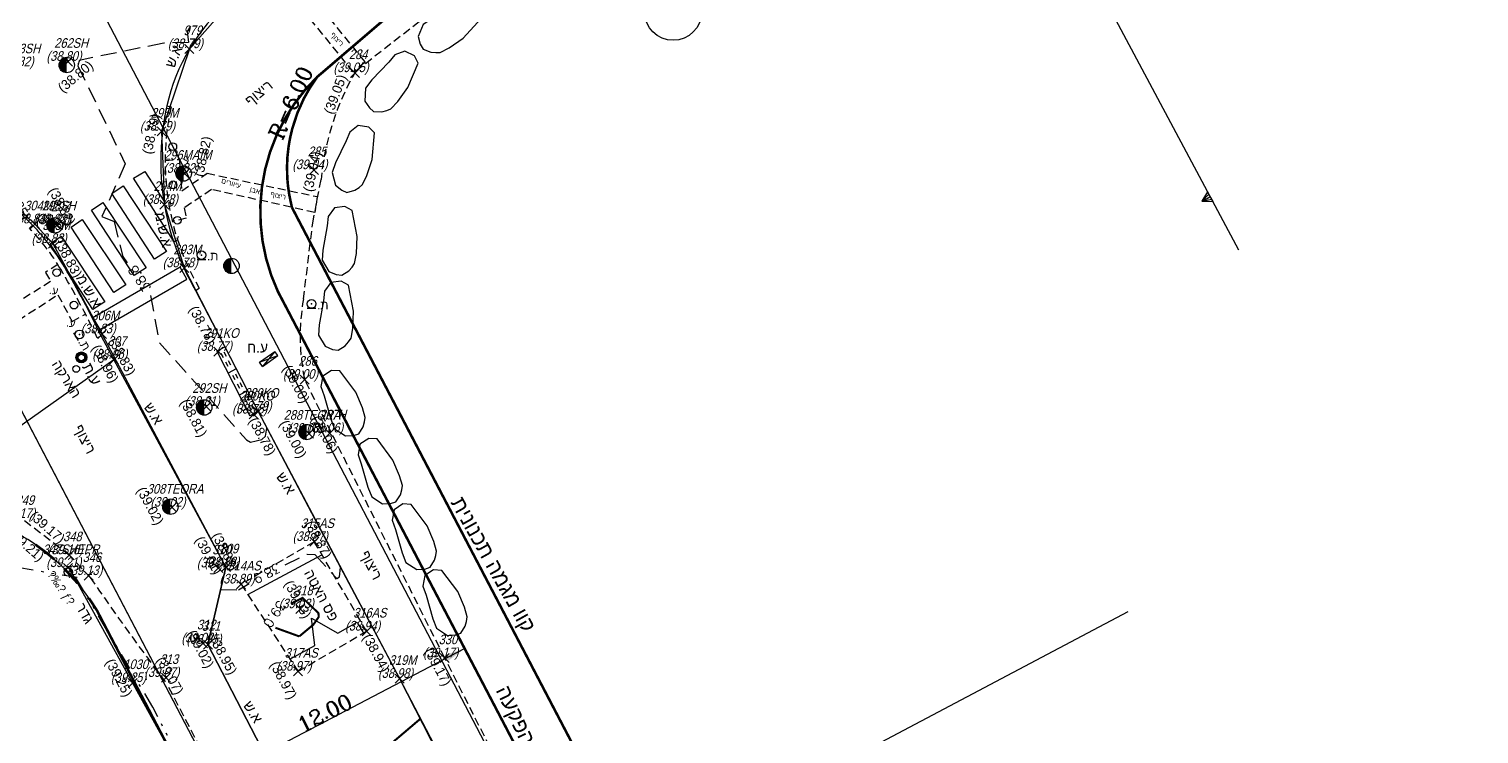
# Model space of a CAD drawing. Extents: x 190024 to 190266, y 665223 to 665488.
# Drawn here: x 190141.2 to 190197.6, y 665346.8 to 665374.3 of the extents above; entities that cross this region are included whole.
import ezdxf
from ezdxf.enums import TextEntityAlignment as Align

# ---------------------------------------------------------------- set-up
doc = ezdxf.new("R2010")
doc.units = 0
doc.header["$LTSCALE"] = 1.25
for name, pattern in [('dash2', [4, 2, -2]), ('DASHED', [0.75, 0.5, -0.25]), ('DIVIDE', [1.25, 0.5, -0.25, 0, -0.25, 0, -0.25]), ('HIDDEN', [0.375, 0.25, -0.125])]:
    doc.linetypes.add(name, pattern=pattern)
for name, color, linetype in [('C1603_0', 210, 'Continuous'), ('C1660', 90, 'Continuous'), ('CTEXT', 1, 'Continuous'), ('CTR', 7, 'Continuous'), ('CTRINDEX', 1, 'Continuous'), ('DIS104', 7, 'Continuous'), ('KAV HFKAA', 170, 'Continuous'), ('M2204', 9, 'Continuous'), ('M2404', 1, 'HIDDEN'), ('M2519', 254, 'Continuous'), ('M2812', 7, 'Continuous'), ('M4402', 101, 'Continuous'), ('M4610', 170, 'Continuous'), ('M4804', 4, 'Continuous'), ('M4903', 70, 'Continuous'), ('M5232', 7, 'Continuous'), ('M6251', 1, 'Continuous'), ('PNT', 1, 'Continuous'), ('PNTDESC', 3, 'Continuous'), ('PNTELEV', 5, 'Continuous'), ('PNTNO', 7, 'Continuous'), ('PT_PNTSNO', 7, 'Continuous')]:
    doc.layers.add(name, color=color, linetype=linetype)
for name, color, linetype, lineweight in [('M1000', 7, 'Continuous', 35), ('M1502', 1, 'Continuous', 20), ('M2417', 70, 'HIDDEN', 25), ('M2442', 2, 'Continuous', 25), ('M2603', 100, 'Continuous', 25)]:
    doc.layers.add(name, color=color, linetype=linetype, lineweight=lineweight)
doc.styles.add('HANIT_TEXT', font='hebtxt')
doc.styles.add('hebtxt', font='hebtxt')
doc.styles.add('ROMANC', font='romanc.shx')
doc.styles.get("Standard").update_dxf_attribs({"font": 'hebtxt.shx'})

# ---------------------------------------------------------------- blocks, each defined once
blk = doc.blocks.new('SPT10')
at = {"color": 0, "linetype": 'Continuous'}
for p, q in [((-0.35, -0.35), (0.35, 0.35)), ((0.35, -0.35), (-0.35, 0.35))]:
    blk.add_line(p, q, dxfattribs=at)
blk = doc.blocks.new('SRVPNO0')
at = {"layer": 'PNTDESC', "oblique": 15, "width": 0.86}
blk.add_attdef('DESC2', text='', height=1, dxfattribs=at).set_placement((-2.49, -0.81), align=Align.MIDDLE_LEFT)
at = {"layer": 'PNTELEV', "oblique": 15, "width": 0.86}
blk.add_attdef('ELEV2', (-2.24, 0.08), '', height=1, dxfattribs=at)
at = {"layer": 'PNTNO', "oblique": 15, "width": 0.86}
blk.add_attdef('PT#', text='', height=1, dxfattribs=at).set_placement((0.32, 1.43), align=Align.CENTER)
blk = doc.blocks.new('M4610_E')
at = {"ltscale": 0.05}
blk.add_lwpolyline([(0.07, 0.07), (-0.35, -0.35)], dxfattribs=at)
blk.add_lwpolyline([(-0.07, 0.21), (0.35, 0.35), (0.21, -0.07)], close=True, dxfattribs=at)
blk.add_circle((0, 0), 0.5, dxfattribs=at)
at = {"style": 'HANIT_TEXT'}
for tag, p in [('NAME', (0, -1)), ('HEIGHT', (0, -2.5))]:
    blk.add_attdef(tag, text='', height=1, dxfattribs=at).set_placement(p, align=Align.TOP_CENTER)
blk.add_attdef('DESC', text='', height=1, dxfattribs=at).set_placement((-1, -4), align=Align.TOP_RIGHT)
blk.add_attdef('MARK', text='', height=1, dxfattribs=at).set_placement((0, -4), align=Align.TOP_LEFT)
at = {"style": 'HANIT_TEXT', "flags": 1}
blk.add_attdef('OWNER', text='', height=1, dxfattribs=at).set_placement((0, -5.5), align=Align.TOP_CENTER)
blk = doc.blocks.new('C1650_PLT')
for p, q in [((-0.04, 1.34), (-0.45, 0.05)), ((0, 1.41), (0, 0.06)), ((0.04, 1.32), (0.42, 0.06))]:
    blk.add_line(p, q)
blk.add_lwpolyline([(0.87, 0), (0, 1.5), (-0.87, 0)], close=True)
blk = doc.blocks.new('SPT67')
at = {"linetype": 'ByBlock'}
blk.add_hatch(color=0, dxfattribs=at).paths.add_polyline_path([(0.2, 0), (-0.2, 0, 1)])
at = {"color": 0, "linetype": 'Continuous'}
blk.add_circle((0, 0), 0.2, dxfattribs=at)
blk = doc.blocks.new('M2442_E')
blk.add_line((-0.5, -0.5), (0.5, -0.5))
blk.add_circle((0, 0), 0.5)
blk.add_point((0, 0))
at = {"style": 'hebtxt'}
for tag, p in [('NAME', (0, -1)), ('HEIGHT', (0, -2.5))]:
    blk.add_attdef(tag, text='', height=1, dxfattribs=at).set_placement(p, align=Align.TOP_CENTER)
blk.add_attdef('DESC', text='', height=1, dxfattribs=at).set_placement((-1, -4), align=Align.TOP_RIGHT)
blk.add_attdef('MARK', text='', height=1, dxfattribs=at).set_placement((0, -4), align=Align.TOP_LEFT)
blk = doc.blocks.new('M5232_E')
blk.add_circle((0, 0), 0.8)
at = {"style": 'HANIT_TEXT'}
blk.add_attdef('NAME', text='', height=1.6, dxfattribs=at).set_placement((0, 0.5), align=Align.BOTTOM_CENTER)
for tag, p in [('HEIGHT', (0, -1)), ('MARK', (0, -3))]:
    blk.add_attdef(tag, text='', height=1.6, dxfattribs=at).set_placement(p, align=Align.TOP_CENTER)
blk = doc.blocks.new('M4402_E')
for radius in [0.5, 0.45, 0.4, 0.35, 0.3]:
    blk.add_circle((0, 0), radius)
at = {"style": 'hebtxt'}
for tag, p in [('NAME', (0, -1)), ('HEIGHT', (0, -2.5))]:
    blk.add_attdef(tag, text='', height=1, dxfattribs=at).set_placement(p, align=Align.TOP_CENTER)
blk.add_attdef('DESC', text='', height=1, dxfattribs=at).set_placement((-1, -4), align=Align.TOP_RIGHT)
blk.add_attdef('MARK', text='', height=1, dxfattribs=at).set_placement((0, -4), align=Align.TOP_LEFT)
at = {"style": 'hebtxt', "flags": 1}
for tag, p in [('OWNER', (0, -5.5)), ('TYPE', (0, -7))]:
    blk.add_attdef(tag, text='', height=1, dxfattribs=at).set_placement(p, align=Align.TOP_CENTER)

msp = doc.modelspace()

# ---------------------------------------------------------------- linework, layer by layer
at = {"layer": 'C1603_0'}
msp.add_line((190140.061, 665360.966), (190155.886, 665330.713), dxfattribs=at)
for points in [[(190179.09, 665382.85), (190188.26, 665365.69)], [(190147.492, 665344.603), (190158.125, 665350.166)]]:
    msp.add_lwpolyline(points, dxfattribs=at)
at = {"layer": 'C1603_0', "flags": 128}
for points in [[(190194.914, 665277.68), (190143.17, 665376.598)], [(190186.08, 665272.993), (190135.373, 665369.929)], [(190162.251, 665340.12), (190183.963, 665351.607)]]:
    msp.add_lwpolyline(points, dxfattribs=at)
at = {"layer": 'C1603_0'}
msp.add_circle((190166.244, 665374.953), 1.11, dxfattribs=at)
msp.add_arc((190136.627, 665347.344), 8.371, 30.9552, 125.5655, dxfattribs=at)
msp.add_solid([(190157.478, 665349.677), (190157.354, 665349.913), (190158.125, 665350.166)], dxfattribs=at)
at = {"layer": 'CTR', "linetype": 'DASHED'}
for points, elevation in [([(190148.687, 665376.304), (190147.926, 665375.207), (190147.327, 665374.181), (190147.37, 665373.764), (190146.407, 665373.734), (190143.111, 665373.06), (190143.068, 665372.853), (190144.912, 665369.032), (190144.001, 665366.982), (190144.473, 665366.787), (190144.811, 665365.422), (190144.99, 665365.187)], 38.8), ([(190145.888, 665363.909), (190146.242, 665362.071), (190149.637, 665358.287), (190149.781, 665358.205), (190150.228, 665358.302), (190150.377, 665358.432), (190150.424, 665358.742)], 38.8), ([(190151.131, 665353.425), (190151.995, 665353.834), (190152.296, 665353.825), (190153.151, 665352.887), (190153.253, 665352.952), (190153.294, 665353.326)], 38.9), ([(190148.625, 665352.462), (190149.319, 665352.447), (190149.735, 665352.701)], 38.9)]:
    msp.add_lwpolyline(points, dxfattribs=dict(at, elevation=elevation))
at = {"layer": 'CTRINDEX', "const_width": 0.08, "elevation": 39}
for points in [[(190151.686, 665350.639), (190152.234, 665351.095), (190152.439, 665351.39), (190152.433, 665351.546), (190151.815, 665352.137), (190151.386, 665351.925)], [(190150.757, 665350.975), (190151.686, 665350.639)], [(190153.797, 665345.219), (190156.407, 665347.436)]]:
    msp.add_lwpolyline(points, dxfattribs=at)
at = {"layer": 'DIS104'}
for points in [[(190136.383, 665355.694, 39.25), (190144.466, 665361.414, 38.96)], [(190158.985, 665323.818, 39.461), (190142.707, 665353.34, 39.208)]]:
    msp.add_polyline3d(points, dxfattribs=at)
at = {"layer": 'KAV HFKAA', "linetype": 'dash2', "const_width": 0.1}
for points in [[(190152.387, 665372.421), (190174.544, 665391.372)], [(190142.145, 665353.639), (190142.145, 665353.639), (190141.847, 665353.889), (190141.418, 665354.209)], [(190143.057, 665352.704), (190142.526, 665353.284)], [(190143.806, 665351.65), (190143.499, 665352.124)]]:
    msp.add_lwpolyline(points, dxfattribs=at)
msp.add_lwpolyline([(190152.387, 665372.421, 0.345868), (190151.187, 665363.429)], format="xyb", dxfattribs=at)
at = {"layer": 'KAV HFKAA', "linetype": 'dash2'}
for points in [[(190152.387, 665372.421, 0.1, 0.1, 0), (190152.1, 665371.996, 0.1, 0.1, 0), (190151.862, 665371.573, 0.1, 0.1, 0), (190151.614, 665371.018, 0.1, 0.1, 0), (190151.415, 665370.41, 0.1, 0.1, 0), (190151.33, 665370.051, 0.1, 0.1, 0), (190151.271, 665369.718, 0.1, 0.1, 0), (190151.225, 665369.302, 0.1, 0.1, 0), (190151.209, 665368.931, 0.1, 0.1, 0), (190151.219, 665368.482, 0.1, 0.1, 0), (190151.246, 665368.18, 0.1, 0.1, 0), (190151.293, 665367.843, 0.1, 0.1, 0), (190151.398, 665367.341, 0, 0, 0)], [(190197.572, 665279.07, 0.1, 0.1, 0), (190151.398, 665367.341, 0, 0, 0)], [(190195.8, 665278.143, 0.1, 0.1, 0), (190150.838, 665364.097, 0, 0, 0)], [(190185.167, 665272.581, 0.1, 0.1, 0), (190143.806, 665351.65, 0, 0, 0)]]:
    msp.add_lwpolyline(points, format="xyseb", dxfattribs=at)
msp.add_arc((190157.208, 665368.85), 6, 143.4664, 194.6882, dxfattribs=at)
at = {"layer": 'M2204', "linetype": 'Continuous'}
for points in [[(190146.53, 665371.293), (190146.695, 665371.256)], [(190140.185, 665367.735), (190141.298, 665366.647)], [(190141.175, 665366.528), (190141.298, 665366.647)], [(190147.646, 665364.105), (190147.793, 665364.191)], [(190147.646, 665364.105), (190148.791, 665361.906)], [(190143.814, 665362.267), (190143.967, 665362.34)], [(190148.827, 665353.334), (190144.466, 665361.414), (190143.967, 665362.34)], [(190150.079, 665359.392), (190152.298, 665355.202), (190155.591, 665348.994), (190159.237, 665341.857)], [(190148.827, 665353.334), (190148.129, 665350.32), (190155.263, 665336.549), (190161.025, 665325.622), (190164.853, 665317.945)]]:
    msp.add_lwpolyline(points, dxfattribs=at)
for centre, radius, start, end in [((190153.941, 665369.629), 7.596, 131.2269, 167.3473), ((190156.256, 665369.123), 9.966, 167.4248, 210.2342), ((190134.968, 665360.516), 8.812, 30.7504, 44.0848), ((190112.862, 665347.511), 34.46, 25.4886, 30.5401)]:
    msp.add_arc(centre, radius, start, end, dxfattribs=at)
at = {"layer": 'M2404'}
for centre, radius, start, end in [((190156.256, 665369.123), 9.796, 167.4248, 210.2342), ((190134.968, 665360.516), 8.642, 30.7504, 44.0848), ((190112.862, 665347.511), 34.29, 25.4886, 30.5401)]:
    msp.add_arc(centre, radius, start, end, dxfattribs=at)
at = {"layer": 'M2417', "linetype": 'HIDDEN'}
for points in [[(190153.891, 665372.658), (190158.642, 665376.357), (190174.312, 665388.575)], [(190152.771, 665378.401), (190153.102, 665378.007), (190151.377, 665376.525), (190154.249, 665372.989), (190153.787, 665372.615), (190150.918, 665376.135), (190150.665, 665375.925), (190150.319, 665376.337)], [(190146.461, 665369.164), (190147.019, 665369.204), (190147.033, 665368.919)], [(190147.068, 665368.383), (190147.116, 665367.982), (190148.098, 665368.671), (190152.389, 665367.759), (190152.286, 665367.144), (190148.273, 665368.035), (190147.208, 665367.318), (190147.284, 665366.923), (190146.743, 665366.79)], [(190151.848, 665363.774), (190152.21, 665366.734), (190152.533, 665368.419)], [(190142.285, 665365.113), (190141.801, 665364.811), (190142.005, 665364.458), (190140.223, 665363.337), (190138.734, 665355.73), (190139.314, 665355.613), (190140.752, 665362.954), (190142.288, 665363.936), (190142.845, 665362.897), (190143.359, 665363.185)], [(190161.439, 665341.741), (190157.352, 665349.797), (190151.891, 665360.639)], [(190143.549, 665352.929), (190142.728, 665353.805), (190140.878, 665355.22)], [(190154.31, 665350.836), (190152.269, 665354.322), (190149.42, 665352.669), (190151.636, 665349.275), (190154.308, 665350.839)], [(190159.074, 665324.36), (190153.465, 665335.48), (190146.553, 665348.762)]]:
    msp.add_lwpolyline(points, dxfattribs=at)
for centre, radius, start, end in [((190162.933, 665367.425), 10.448, 149.9436, 174.5396), ((190147.184, 665368.659), 0.3, 120.1656, 247.2237), ((190160.197, 665362.321), 8.475, 170.1275, 191.4493), ((190232.519, 665413.906), 107.861, 214.42548, 217.15446)]:
    msp.add_arc(centre, radius, start, end, dxfattribs=at)
at = {"layer": 'M2519'}
for points in [[(190146.782, 665366.033), (190145.237, 665368.476), (190145.673, 665368.74), (190146.409, 665367.594)], [(190144.387, 665367.879), (190144.823, 665368.175), (190146.514, 665365.625), (190146.045, 665365.325), (190144.387, 665367.879)], [(190143.596, 665367.236), (190144.033, 665367.533), (190145.723, 665364.983), (190145.254, 665364.683), (190143.596, 665367.236)], [(190142.802, 665366.573), (190143.238, 665366.869), (190144.929, 665364.32), (190144.46, 665364.02), (190142.802, 665366.573)], [(190141.984, 665365.922), (190142.42, 665366.218), (190144.111, 665363.669), (190143.642, 665363.369), (190141.984, 665365.922)], [(190143.642, 665363.044), (190143.925, 665362.591), (190147.308, 665364.546), (190147.044, 665365.009), (190143.642, 665363.044)], [(190149.682, 665352.267), (190152.564, 665353.818)], [(190151.322, 665349.755), (190152.297, 665350.289), (190152.163, 665351.343), (190153.189, 665350.766), (190153.943, 665351.191), (190154.189, 665350.77)]]:
    msp.add_lwpolyline(points, dxfattribs=at)
at = {"layer": 'M2603', "linetype": 'DIVIDE', "flags": 128}
for points in [[(190137.287, 665354.158), (190140.097, 665353.432), (190143.031, 665352.94)], [(190145.986, 665347.878), (190142.972, 665352.95)], [(190148.582, 665342.804), (190145.986, 665347.878)]]:
    msp.add_lwpolyline(points, dxfattribs=at)
at = {"layer": 'M2812'}
for points in [[(190157.173, 665373.374), (190157.523, 665373.554), (190158.069, 665373.932), (190158.762, 665374.696), (190158.722, 665375.018), (190158.429, 665375.312), (190158.018, 665375.303), (190157.693, 665375.112), (190156.848, 665374.678), (190156.511, 665374.462), (190156.321, 665373.992), (190156.398, 665373.688), (190156.508, 665373.5), (190156.807, 665373.381), (190157.001, 665373.367)], [(190155.252, 665371.178), (190155.523, 665371.463), (190155.913, 665372), (190156.315, 665372.95), (190156.171, 665373.24), (190155.798, 665373.421), (190155.413, 665373.277), (190155.169, 665372.99), (190154.514, 665372.301), (190154.267, 665371.986), (190154.244, 665371.48), (190154.416, 665371.218), (190154.582, 665371.077), (190154.903, 665371.063), (190155.091, 665371.114)], [(190154.147, 665368.224), (190154.318, 665368.578), (190154.526, 665369.208), (190154.619, 665370.236), (190154.393, 665370.468), (190153.983, 665370.527), (190153.66, 665370.272), (190153.515, 665369.924), (190153.102, 665369.068), (190152.962, 665368.693), (190153.094, 665368.204), (190153.338, 665368.007), (190153.54, 665367.923), (190153.85, 665368.008), (190154.013, 665368.114)], [(190153.842, 665365.154), (190153.909, 665365.542), (190153.936, 665366.205), (190153.744, 665367.219), (190153.463, 665367.38), (190153.052, 665367.324), (190152.811, 665366.99), (190152.768, 665366.616), (190152.605, 665365.679), (190152.575, 665365.28), (190152.836, 665364.846), (190153.124, 665364.724), (190153.341, 665364.699), (190153.616, 665364.865), (190153.744, 665365.012)], [(190153.702, 665362.242), (190153.769, 665362.63), (190153.796, 665363.293), (190153.604, 665364.307), (190153.323, 665364.468), (190152.912, 665364.411), (190152.671, 665364.078), (190152.628, 665363.704), (190152.465, 665362.767), (190152.435, 665362.368), (190152.696, 665361.934), (190152.984, 665361.812), (190153.201, 665361.787), (190153.476, 665361.953), (190153.604, 665362.1)], [(190154.258, 665359.158), (190154.149, 665359.536), (190153.884, 665360.145), (190153.269, 665360.973), (190152.945, 665360.995), (190152.6, 665360.766), (190152.529, 665360.361), (190152.653, 665360.005), (190152.916, 665359.091), (190153.062, 665358.719), (190153.486, 665358.442), (190153.8, 665358.458), (190154.005, 665358.53), (190154.18, 665358.8), (190154.232, 665358.987)], [(190155.702, 665356.511), (190155.593, 665356.889), (190155.329, 665357.497), (190154.713, 665358.326), (190154.39, 665358.348), (190154.045, 665358.118), (190153.974, 665357.713), (190154.098, 665357.357), (190154.36, 665356.444), (190154.506, 665356.071), (190154.931, 665355.795), (190155.244, 665355.811), (190155.45, 665355.882), (190155.625, 665356.152), (190155.676, 665356.34)], [(190157.033, 665353.959), (190156.925, 665354.337), (190156.66, 665354.946), (190156.044, 665355.774), (190155.721, 665355.796), (190155.376, 665355.567), (190155.305, 665355.162), (190155.429, 665354.806), (190155.692, 665353.892), (190155.838, 665353.52), (190156.262, 665353.243), (190156.576, 665353.259), (190156.781, 665353.331), (190156.956, 665353.6), (190157.008, 665353.788)], [(190158.227, 665351.395), (190158.119, 665351.774), (190157.854, 665352.382), (190157.238, 665353.21), (190156.915, 665353.233), (190156.57, 665353.003), (190156.499, 665352.598), (190156.623, 665352.242), (190156.886, 665351.328), (190157.032, 665350.956), (190157.456, 665350.679), (190157.769, 665350.695), (190157.975, 665350.767), (190158.15, 665351.037), (190158.201, 665351.224)]]:
    msp.add_lwpolyline(points, close=True, dxfattribs=at)
at = {"layer": 'M4804'}
msp.add_circle((190143, 665361.052), 0.133, dxfattribs=at)
at = {"layer": 'M4903'}
for points in [[(190148.471, 665361.742), (190148.791, 665361.906)], [(190148.791, 665361.906), (190150.079, 665359.392)], [(190148.471, 665361.742), (190149.759, 665359.228)], [(190148.638, 665361.661), (190148.727, 665361.493)], [(190148.744, 665361.717), (190148.833, 665361.549)], [(190148.922, 665361.381), (190149.011, 665361.213)], [(190148.816, 665361.325), (190148.905, 665361.157)], [(190149.224, 665361.061), (190148.912, 665360.881)], [(190149.092, 665360.804), (190149.181, 665360.636)], [(190149.198, 665360.86), (190149.287, 665360.692)], [(190149.27, 665360.468), (190149.359, 665360.3)], [(190149.376, 665360.524), (190149.465, 665360.356)], [(190149.668, 665360.195), (190149.347, 665360.031)], [(190149.546, 665359.947), (190149.635, 665359.779)], [(190149.652, 665360.003), (190149.741, 665359.835)], [(190149.83, 665359.667), (190149.919, 665359.499)], [(190149.724, 665359.611), (190149.813, 665359.443)], [(190150.079, 665359.392), (190149.759, 665359.228)]]:
    msp.add_lwpolyline(points, dxfattribs=at)
at = {"layer": 'M6251'}
for points in [[(190150.133, 665361.308), (190150.734, 665361.733)], [(190150.133, 665361.308), (190150.849, 665361.57)], [(190150.849, 665361.57), (190150.734, 665361.733), (190150.248, 665361.145)], [(190150.248, 665361.145), (190150.849, 665361.57)], [(190150.248, 665361.145), (190150.133, 665361.308)]]:
    msp.add_lwpolyline(points, dxfattribs=at)
at = {"layer": 'PNT', "color": 5}
for p in [(190147.411, 665373.509, 38.79), (190145.193, 665348.831, 39.247)]:
    msp.add_point(p, dxfattribs=at)
at = {"layer": 'PNT'}
for p in [(190142.681, 665373.015, 38.801), (190153.858, 665372.575, 39.045), (190146.321, 665370.295, 38.792), (190152.257, 665368.797, 39.04), (190147.223, 665368.656, 38.822), (190146.433, 665367.444, 38.779), (190141.394, 665366.687, 38.842), (190142.201, 665366.683, 38.816), (190142.264, 665366.652, 38.815), (190142.101, 665365.922, 38.826), (190147.208, 665364.98, 38.777), (190144.011, 665362.408, 38.834), (190144.466, 665361.414, 38.96), (190148.538, 665361.725, 38.765), (190151.891, 665360.639, 38.997), (190148.063, 665359.584, 38.808), (190149.912, 665359.285, 38.783), (190150.079, 665359.392, 38.788), (190152.06, 665358.537, 39), (190152.867, 665358.549, 39.063), (190146.729, 665355.659, 39.018), (190152.269, 665354.322, 38.874), (190142.728, 665353.805, 39.159), (190142.675, 665353.308, 39.208), (190143.488, 665352.997, 39.134), (190148.537, 665353.295, 39.008), (190148.827, 665353.334, 38.878), (190149.42, 665352.669, 38.894), (190151.725, 665351.704, 39.025), (190154.31, 665350.836, 38.937), (190147.937, 665350.375, 39.018), (190148.129, 665350.32, 38.954), (190157.352, 665349.797, 39.171), (190146.491, 665349.03, 39.066), (190151.636, 665349.275, 38.968), (190155.591, 665348.994, 38.98)]:
    msp.add_point(p, dxfattribs=at)
at = {"layer": 'PT_PNTSNO'}
for points in [[(190149.607, 665375.998, 38.78), (190147.411, 665373.509, 38.79), (190146.321, 665370.295, 38.792), (190146.433, 665367.444, 38.779), (190147.208, 665364.98, 38.777), (190150.079, 665359.392, 38.788), (190155.591, 665348.994, 38.98), (190159.304, 665341.907, 39.071), (190160.304, 665339.951, 39.088), (190163.219, 665339.482, 39.08), (190164.824, 665336.574, 39.14), (190168.514, 665329.421, 39.203), (190172.078, 665322.348, 39.35), (190176.541, 665313.49, 39.504), (190179.732, 665307.202, 39.616), (190184.412, 665298.262, 39.741)], [(190177.126, 665294.497, 39.724), (190173.792, 665300.676, 39.61), (190171.22, 665305.69, 39.549), (190165.351, 665316.983, 39.4), (190161.025, 665325.622, 39.245), (190155.263, 665336.549, 39.105), (190151.696, 665343.434, 39), (190148.129, 665350.32, 38.954), (190148.827, 665353.334, 38.878), (190144.011, 665362.408, 38.834), (190142.101, 665365.922, 38.826), (190141.394, 665366.687, 38.842), (190140.372, 665367.655, 38.845)]]:
    msp.add_polyline3d(points, dxfattribs=at)

# ---------------------------------------------------------------- block references
at = {"layer": 'C1660', "color": 5, "xscale": 0.2500000000069689, "yscale": 0.2500000000069689, "zscale": 0.2500000000069689, "rotation": 119.1154090129319}
msp.add_blockref('C1650_PLT', (190187.159, 665367.758), dxfattribs=at)
at = {"layer": 'M2442'}
ref = msp.add_blockref('M2442_E', (190147.879, 665365.482), dxfattribs=dict(at, xscale=0.3387013311512419, yscale=0.3387013311512419, zscale=0.1693506655771072))
ref.add_attrib('MARK', '.ת', dxfattribs={"layer": '0', "height": 0.3387, "style": 'hebtxt'}).set_placement((190148.095, 665365.615), align=Align.TOP_LEFT)
ref = msp.add_blockref('M2442_E', (190152.166, 665363.58), dxfattribs=dict(at, xscale=0.3387013311512419, yscale=0.3387013311512419, zscale=0.1693506655771072))
ref.add_attrib('MARK', '.ת', dxfattribs={"layer": '0', "height": 0.3387, "style": 'hebtxt'}).set_placement((190152.383, 665363.712), align=Align.TOP_LEFT)
ref = msp.add_blockref('M2442_E', (190143.132, 665362.395), dxfattribs=dict(at, xscale=0.3387013311512419, yscale=0.3387013311512419, zscale=0.1693506655771072, rotation=300.2564371635293))
ref.add_attrib('MARK', '.ת', dxfattribs={"layer": '0', "height": 0.3387, "rotation": 300.2564, "style": 'hebtxt'}).set_placement((190143.355, 665362.275), align=Align.TOP_LEFT)
at = {"layer": 'M4402'}
ref = msp.add_blockref('M4402_E', (190143.2, 665361.499), dxfattribs=dict(at, xscale=0.4224999999156241, yscale=0.4224999999156241, zscale=0.21125, rotation=297.9353938711864))
ref.add_attrib('MARK', 'ת.ע', dxfattribs={"layer": '0', "height": 0.4225, "rotation": 297.9354, "style": 'hebtxt'}).set_placement((190143.586, 665361.337), align=Align.TOP_LEFT)
at = {"layer": 'M4610'}
ref = msp.add_blockref('M4610_E', (190142.696, 665353.142, 39.278), dxfattribs=dict(at, xscale=0.3200000000069849, yscale=0.3200000000069849, zscale=0.3200000000069849, rotation=304.0723736550295))
ref.add_attrib('MARK', '\x8d‰\x8e ƒ\x8e', dxfattribs={"layer": '0', "height": 0.32, "rotation": 304.0724, "style": 'hebtxt'}).set_placement((190142.282, 665352.437, 39.278), align=Align.CENTER)
at = {"layer": 'M4804', "xscale": 1.5, "yscale": 1.5, "zscale": 1.5, "rotation": 270}
for p in [(190142.633, 665372.881), (190147.184, 665368.659), (190142.165, 665366.642), (190149.046, 665365.061), (190147.985, 665359.549), (190151.973, 665358.593), (190146.667, 665355.688)]:
    msp.add_blockref('SPT67', p, dxfattribs=at)
at = {"layer": 'M5232', "ltscale": 0.2, "xscale": 0.1874999999992788, "yscale": 0.1874999999992788, "zscale": 0.1874999999992788}
for p, rotation in [((190146.761, 665369.701), 41.81743503052075), ((190146.773, 665368.217), 350.7324285883434), ((190146.941, 665366.838), 350.7324285883434), ((190142.243, 665364.802), 350.7324285883434), ((190142.911, 665363.534), 350.7324285883434)]:
    msp.add_blockref('M5232_E', p, dxfattribs=dict(at, rotation=rotation)).add_auto_attribs({'MARK': '.ע'})
at = {"layer": 'PNT', "color": 5, "xscale": 0.375, "yscale": 0.375, "zscale": 0.375}
for p, values in [((190147.411, 665373.509, 38.79), {'PT#': '979', 'ELEV2': '(38.79)'}), ((190145.193, 665348.831, 39.247), {'PT#': '1030', 'ELEV2': '(39.25)'})]:
    msp.add_blockref('SRVPNO0', p, dxfattribs=at).add_auto_attribs(values)
at = {"layer": 'PNT', "xscale": 0.375, "yscale": 0.375, "zscale": 0.375}
for p, values in [((190142.681, 665373.015, 38.801), {'PT#': '262SH', 'ELEV2': '(38.80)'}), ((190140.816, 665372.802, 38.823), {'PT#': '263SH', 'ELEV2': '(38.82)'}), ((190153.858, 665372.575, 39.045), {'PT#': '284', 'ELEV2': '(39.05)'}), ((190146.321, 665370.295, 38.792), {'PT#': '295M', 'ELEV2': '(38.79)'}), ((190147.223, 665368.656, 38.822), {'PT#': '296MAIM', 'ELEV2': '(38.82)'}), ((190152.257, 665368.797, 39.04), {'PT#': '285', 'ELEV2': '(39.04)'}), ((190146.433, 665367.444, 38.779), {'PT#': '294M', 'ELEV2': '(38.78)'}), ((190141.394, 665366.687, 38.842), {'PT#': '304M', 'ELEV2': '(38.84)'}), ((190142.201, 665366.683, 38.816), {'PT#': '298SH', 'ELEV2': '(38.82)'}), ((190142.264, 665366.652, 38.815), {'PT#': '297', 'ELEV2': '(38.82)'}), ((190142.101, 665365.922, 38.826), {'PT#': '305M', 'ELEV2': '(38.83)'}), ((190147.208, 665364.98, 38.777), {'PT#': '293M', 'ELEV2': '(38.78)'}), ((190144.011, 665362.408, 38.834), {'PT#': '306M', 'ELEV2': '(38.83)'}), ((190148.538, 665361.725, 38.765), {'PT#': '291KO', 'ELEV2': '(38.77)'}), ((190144.466, 665361.414, 38.96), {'PT#': '307', 'ELEV2': '(38.96)'}), ((190151.891, 665360.639, 38.997), {'PT#': '286', 'ELEV2': '(39.00)'}), ((190148.063, 665359.584, 38.808), {'PT#': '292SH', 'ELEV2': '(38.81)'}), ((190149.912, 665359.285, 38.783), {'PT#': '290KO', 'ELEV2': '(38.78)'}), ((190150.079, 665359.392, 38.788), {'PT#': '289KO', 'ELEV2': '(38.79)'}), ((190152.06, 665358.537, 39), {'PT#': '288TEORA', 'ELEV2': '(39.00)'}), ((190152.867, 665358.549, 39.063), {'PT#': '287H', 'ELEV2': '(39.06)'}), ((190146.729, 665355.659, 39.018), {'PT#': '308TEORA', 'ELEV2': '(39.02)'}), ((190140.878, 665355.22, 39.169), {'PT#': '349', 'ELEV2': '(39.17)'}), ((190152.269, 665354.322, 38.874), {'PT#': '315AS', 'ELEV2': '(38.87)'}), ((190142.728, 665353.805, 39.159), {'PT#': '348', 'ELEV2': '(39.16)'}), ((190142.675, 665353.308, 39.208), {'PT#': '347SHEPR', 'ELEV2': '(39.21)'}), ((190148.537, 665353.295, 39.008), {'PT#': '310', 'ELEV2': '(39.01)'}), ((190148.827, 665353.334, 38.878), {'PT#': '309', 'ELEV2': '(38.88)'}), ((190143.488, 665352.997, 39.134), {'PT#': '346', 'ELEV2': '(39.13)'}), ((190149.42, 665352.669, 38.894), {'PT#': '314AS', 'ELEV2': '(38.89)'}), ((190151.725, 665351.704, 39.025), {'PT#': '318', 'ELEV2': '(39.03)'}), ((190154.31, 665350.836, 38.937), {'PT#': '316AS', 'ELEV2': '(38.94)'}), ((190147.937, 665350.375, 39.018), {'PT#': '312', 'ELEV2': '(39.02)'}), ((190148.129, 665350.32, 38.954), {'PT#': '311', 'ELEV2': '(38.95)'}), ((190157.352, 665349.797, 39.171), {'PT#': '330', 'ELEV2': '(39.17)'}), ((190151.636, 665349.275, 38.968), {'PT#': '317AS', 'ELEV2': '(38.97)'}), ((190146.491, 665349.03, 39.066), {'PT#': '313', 'ELEV2': '(39.07)'}), ((190155.591, 665348.994, 38.98), {'PT#': '319M', 'ELEV2': '(38.98)'})]:
    msp.add_blockref('SRVPNO0', p, dxfattribs=at).add_auto_attribs(values)
at = {"layer": 'PNT', "xscale": 0.5, "yscale": 0.5, "zscale": 0.5}
for p in [(190142.681, 665373.015, 38.801), (190153.858, 665372.575, 39.045), (190146.321, 665370.295, 38.792), (190147.223, 665368.656, 38.822), (190152.257, 665368.797, 39.04), (190146.433, 665367.444, 38.779), (190141.394, 665366.687, 38.842), (190142.201, 665366.683, 38.816), (190142.264, 665366.652, 38.815), (190142.101, 665365.922, 38.826), (190147.208, 665364.98, 38.777), (190144.011, 665362.408, 38.834), (190148.538, 665361.725, 38.765), (190144.466, 665361.414, 38.96), (190151.891, 665360.639, 38.997), (190148.063, 665359.584, 38.808), (190149.912, 665359.285, 38.783), (190150.079, 665359.392, 38.788), (190152.06, 665358.537, 39), (190152.867, 665358.549, 39.063), (190146.729, 665355.659, 39.018), (190152.269, 665354.322, 38.874), (190142.675, 665353.308, 39.208), (190142.728, 665353.805, 39.159), (190148.537, 665353.295, 39.008), (190148.827, 665353.334, 38.878), (190143.488, 665352.997, 39.134), (190149.42, 665352.669, 38.894), (190151.725, 665351.704, 39.025), (190154.31, 665350.836, 38.937), (190147.937, 665350.375, 39.018), (190148.129, 665350.32, 38.954), (190157.352, 665349.797, 39.171), (190146.491, 665349.03, 39.066), (190151.636, 665349.275, 38.968), (190155.591, 665348.994, 38.98)]:
    msp.add_blockref('SPT10', p, dxfattribs=at)
at = {"layer": 'PNT', "color": 5, "xscale": 0.5, "yscale": 0.5, "zscale": 0.5}
for p in [(190147.411, 665373.509, 38.79), (190145.193, 665348.831, 39.247)]:
    msp.add_blockref('SPT10', p, dxfattribs=at)

# ---------------------------------------------------------------- texts
at = {"layer": 'C1603_0', "style": 'ROMANC'}
for s, rotation, p in [('R=6.00', 65.7798, (190151.627, 665371.287)), ('12.00', 27.1037, (190152.808, 665347.384))]:
    msp.add_text(s, height=0.6, rotation=rotation, dxfattribs=at).set_placement(p, align=Align.CENTER)
at = {"layer": 'CTEXT', "style": 'ROMANC'}
for s, rotation, p in [('38.8', 125.0728, (190145.468, 665364.561)), ('38.9', 207.4074, (190150.42, 665353.088)), ('39.0', 236.485, (190150.723, 665351.503))]:
    msp.add_text(s, height=0.375, rotation=rotation, dxfattribs=at).set_placement(p, align=Align.MIDDLE_CENTER)
at = {"layer": 'KAV HFKAA', "style": 'hebtxt'}
for s, rotation, p in [('תינונכת המגמ ווק', 299.1319, (190157.56, 665355.855)), ('העקפה וק', 295.3934, (190159.322, 665348.549))]:
    msp.add_text(s, height=0.6, rotation=rotation, dxfattribs=at).set_placement(p)
at = {"layer": 'M1000', "style": 'hebtxt'}
for s, height, rotation, p in [('ףוציר', 0.2, 312.2223, (190152.883, 665374.048)), ('ש.א', 0.4, 66.9339, (190146.81, 665372.731)), ('ףוציר', 0.4, 39.0742, (190149.771, 665371.269)), ('םירוויע', 0.2, 343.9901, (190148.63, 665368.295)), ('ןבא', 0.2, 343.9901, (190149.738, 665367.959)), ('ףוציר', 0.2, 347.397, (190150.548, 665367.773)), ('מ.ש.א', 0.4, 282.4668, (190146.05, 665367.114)), ('מ.ש.א', 0.4, 300.1454, (190142.978, 665364.594)), ('ח.ע', 0.4, 0.0115, (190149.655, 665361.688)), ('הקראה', 0.4, 301.9068, (190142.03, 665361.24)), ('ש.א', 0.4, 301.9492, (190145.612, 665359.58)), ('ףוציר', 0.4, 296.9429, (190142.888, 665358.759)), ('ש.א', 0.4, 301.9492, (190150.763, 665356.873)), ('ףוציר', 0.4, 296.9429, (190154.039, 665353.853)), ('הטאה ספ', 0.4, 298.084, (190151.858, 665353.114)), ('רדג', 0.4, 299.7213, (190142.968, 665351.787)), ('ש.א', 0.4, 301.9492, (190149.48, 665347.965))]:
    msp.add_text(s, height=height, rotation=rotation, dxfattribs=at).set_placement(p)
at = {"layer": 'M1502'}
for s, rotation, p in [('(38.80)', 39.8219, (190143.09, 665372.295, 38.801)), ('(39.05)', 69.3088, (190153.261, 665371.678, 39.045)), ('(38.79)', 77.5664, (190146.102, 665370.16, 38.792)), ('(38.82)', 77.5664, (190148.109, 665369.283, 38.822)), ('(39.04)', 77.5664, (190152.366, 665368.696, 39.04)), ('(38.85)', 298.5158, (190140.514, 665367.51, 38.845)), ('(38.82)', 298.5158, (190142.286, 665367.293, 38.815)), ('(38.83)', 298.5158, (190142.542, 665365.258, 38.826)), ('(38.78)', 298.5158, (190147.756, 665362.679, 38.777)), ('(38.96)', 298.5158, (190143.965, 665361.168, 38.96)), ('(38.83)', 298.5158, (190144.629, 665361.448, 38.834)), ('(39.00)', 298.5158, (190151.404, 665360.377, 38.997)), ('(38.81)', 298.5158, (190147.411, 665359.055, 38.808)), ('(38.78)', 298.5158, (190150.087, 665358.337, 38.783)), ('(39.06)', 298.5158, (190152.514, 665358.416, 39.063)), ('(39.00)', 298.5158, (190151.288, 665358.232, 39)), ('(39.02)', 298.5158, (190145.719, 665355.632, 39.018)), ('(39.17)', 318.9616, (190141.756, 665354.751, 0.01)), ('(38.87)', 298.5158, (190152.269, 665354.322, 38.874)), ('(39.21)', 318.9616, (190140.949, 665354.053, 0.01)), ('(38.88)', 298.5158, (190148.645, 665353.861, 38.878)), ('(39.01)', 298.5158, (190147.994, 665353.707, 39.008)), ('(39.03)', 298.5158, (190151.466, 665351.993, 39.025)), ('(39.02)', 298.5158, (190147.678, 665350.06, 39.018)), ('(38.94)', 298.5158, (190154.52, 665349.908, 38.937)), ('(38.95)', 298.5158, (190148.576, 665349.802, 38.954)), ('(39.17)', 298.5158, (190156.923, 665349.368, 39.171)), ('(39.25)', 298.5158, (190144.502, 665348.942, 39.066)), ('(39.07)', 298.5158, (190146.491, 665349.03, 39.066)), ('(38.97)', 298.5158, (190150.907, 665348.844, 38.968))]:
    msp.add_text(s, height=0.375, rotation=rotation, dxfattribs=at).set_placement(p, align=Align.CENTER)

doc.saveas('drawing.dxf')
